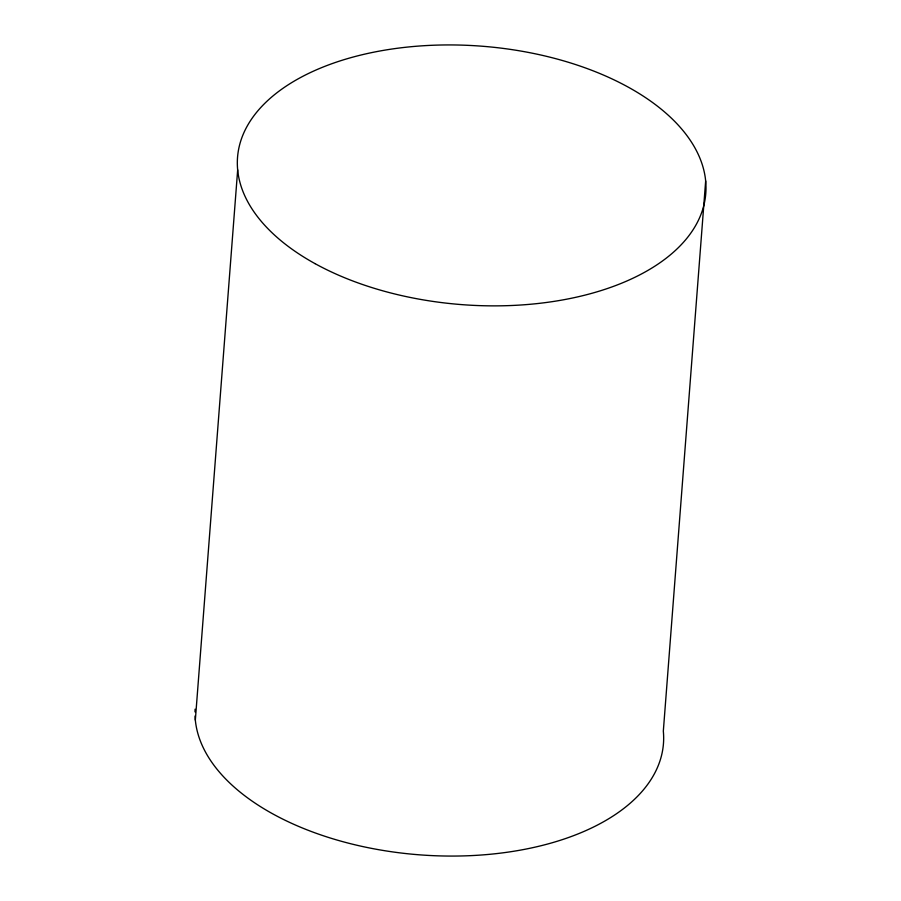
<?xml version="1.0" encoding="UTF-8"?>
<svg xmlns="http://www.w3.org/2000/svg" width="901" height="901" viewBox="0 0 901 901"><rect width="100%" height="100%" fill="white"/><g stroke="black" fill="none" stroke-linecap="round" stroke-linejoin="round"><path stroke-width="1.35" d="M195.337 720.057L237.673 169.861M705.663 180.943L663.327 731.139A234.812 129.598 4.4 0 1 438.224 855.849A234.812 129.598 4.4 0 1 195.055 715.991M195.01 711.914A234.812 129.598 4.4 0 1 195.1 709.188M315.08 263.655A234.812 129.598 4.4 0 0 700.933 214.494A234.812 129.598 4.4 0 0 398.985 48.057A234.812 129.598 4.4 0 0 315.08 263.655"/></g></svg>
